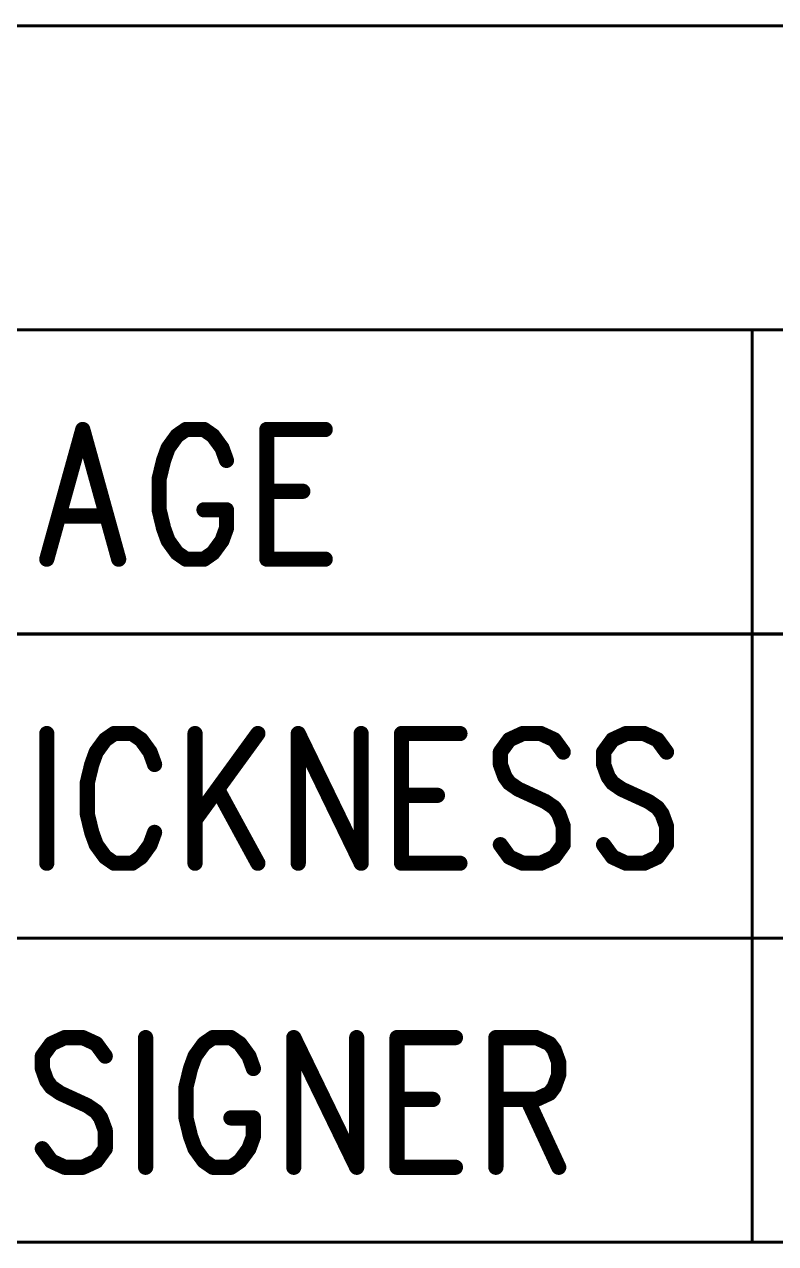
# Model space of a CAD drawing. Extents: x 100 to 128.6, y 94 to 134.1.
# Drawn here: x 110.856 to 113.327, y 93.995 to 98.005 of the extents above; entities that cross this region are included whole.
import ezdxf

# ---------------------------------------------------------------- set-up
doc = ezdxf.new("R2010")
doc.units = 0
doc.layers.get('0').update_dxf_attribs({"linetype": 'CONTINUOUS'})
doc.layers.add('MASK-TOP_PHO', color=10, linetype='CONTINUOUS')
doc.layers.add('SILK-TOP_PHO', color=9, linetype='CONTINUOUS')

# ---------------------------------------------------------------- blocks, each defined once
blk = doc.blocks.new('ROUND_117')
at = {"const_width": 0.02502}
blk.add_lwpolyline([(-0.01251, 0, 1), (0.01251, 0, 1)], format="xyb", close=True, dxfattribs=at)
blk = doc.blocks.new('ROUND_233')
at = {"const_width": 0.004952}
blk.add_lwpolyline([(-0.002476, 0, 1), (0.002476, 0, 1)], format="xyb", close=True, dxfattribs=at)

msp = doc.modelspace()

# ---------------------------------------------------------------- linework, layer by layer
at = {"layer": 'MASK-TOP_PHO'}
for points, const_width in [([(121.249948, 98.000058), (100.24999, 98.000058)], 0.009906), ([(115.750086, 97.00006), (100.000054, 97.00006)], 0.009906), ([(113.249964, 97.00006), (113.249964, 95.920052)], 0.009906), ([(111.047784, 96.672654), (110.92942, 96.246188)], 0.050038), ([(111.047784, 96.672654), (111.165894, 96.246188)], 0.050038), ([(111.387382, 96.672654), (111.357918, 96.652334)], 0.050038), ([(111.446564, 96.672654), (111.387382, 96.672654)], 0.050038), ([(111.476028, 96.652334), (111.446564, 96.672654)], 0.050038), ([(111.65332, 96.672654), (111.65332, 96.246188)], 0.050038), ([(111.65332, 96.672654), (111.845344, 96.672654)], 0.050038), ([(111.357918, 96.652334), (111.328454, 96.611694)], 0.050038), ([(111.505746, 96.611694), (111.476028, 96.652334)], 0.050038), ([(111.328454, 96.611694), (111.313722, 96.571054)], 0.050038), ([(111.520478, 96.571054), (111.505746, 96.611694)], 0.050038), ([(111.313722, 96.571054), (111.29899, 96.510094)], 0.050038), ([(111.29899, 96.510094), (111.29899, 96.408494)], 0.050038), ([(111.65332, 96.469454), (111.771684, 96.469454)], 0.050038), ([(110.97387, 96.388174), (111.121698, 96.388174)], 0.050038), ([(111.29899, 96.408494), (111.313722, 96.347534)], 0.050038), ([(111.446564, 96.408494), (111.520478, 96.408494)], 0.050038), ([(111.520478, 96.347534), (111.520478, 96.408494)], 0.050038), ([(111.313722, 96.347534), (111.328454, 96.307148)], 0.050038), ([(111.505746, 96.307148), (111.520478, 96.347534)], 0.050038), ([(111.328454, 96.307148), (111.357918, 96.266508)], 0.050038), ([(111.476028, 96.266508), (111.505746, 96.307148)], 0.050038), ([(111.357918, 96.266508), (111.387382, 96.246188)], 0.050038), ([(111.446564, 96.246188), (111.476028, 96.266508)], 0.050038), ([(111.387382, 96.246188), (111.446564, 96.246188)], 0.050038), ([(111.65332, 96.246188), (111.845344, 96.246188)], 0.050038), ([(115.750086, 96.000062), (100.000054, 96.000062)], 0.009906), ([(113.249964, 95.920052), (113.249964, 94.000066)], 0.009906), ([(110.92942, 95.672656), (110.92942, 95.24619)], 0.050038), ([(111.121698, 95.652336), (111.09198, 95.611696)], 0.050038), ([(111.151162, 95.672656), (111.121698, 95.652336)], 0.050038), ([(111.210344, 95.672656), (111.151162, 95.672656)], 0.050038), ([(111.239808, 95.652336), (111.210344, 95.672656)], 0.050038), ([(111.269272, 95.611696), (111.239808, 95.652336)], 0.050038), ([(111.4171, 95.672656), (111.4171, 95.24619)], 0.050038), ([(111.623856, 95.672656), (111.4171, 95.388176)], 0.050038), ([(111.756698, 95.672656), (111.756698, 95.24619)], 0.050038), ([(111.756698, 95.672656), (111.963708, 95.24619)], 0.050038), ([(111.963708, 95.672656), (111.963708, 95.24619)], 0.050038), ([(112.09655, 95.672656), (112.09655, 95.24619)], 0.050038), ([(112.09655, 95.672656), (112.288574, 95.672656)], 0.050038), ([(112.451134, 95.652336), (112.42167, 95.611696)], 0.050038), ([(112.49533, 95.672656), (112.451134, 95.652336)], 0.050038), ([(112.554512, 95.672656), (112.49533, 95.672656)], 0.050038), ([(112.598962, 95.652336), (112.554512, 95.672656)], 0.050038), ([(112.628426, 95.611696), (112.598962, 95.652336)], 0.050038), ([(112.790986, 95.652336), (112.761268, 95.611696)], 0.050038), ([(112.835182, 95.672656), (112.790986, 95.652336)], 0.050038), ([(112.894364, 95.672656), (112.835182, 95.672656)], 0.050038), ([(112.93856, 95.652336), (112.894364, 95.672656)], 0.050038), ([(112.968278, 95.611696), (112.93856, 95.652336)], 0.050038), ([(111.09198, 95.611696), (111.077248, 95.571056)], 0.050038), ([(111.284004, 95.571056), (111.269272, 95.611696)], 0.050038), ([(112.42167, 95.611696), (112.42167, 95.571056)], 0.050038), ([(112.761268, 95.611696), (112.761268, 95.571056)], 0.050038), ([(111.077248, 95.571056), (111.062516, 95.510096)], 0.050038), ([(112.42167, 95.571056), (112.436402, 95.530416)], 0.050038), ([(112.761268, 95.571056), (112.776254, 95.530416)], 0.050038), ([(111.062516, 95.510096), (111.062516, 95.408496)], 0.050038), ([(112.436402, 95.530416), (112.451134, 95.510096)], 0.050038), ([(112.451134, 95.510096), (112.480598, 95.489776)], 0.050038), ([(112.776254, 95.530416), (112.790986, 95.510096)], 0.050038), ([(112.790986, 95.510096), (112.82045, 95.489776)], 0.050038), ([(111.491014, 95.489776), (111.623856, 95.24619)], 0.050038), ([(112.09655, 95.469456), (112.21466, 95.469456)], 0.050038), ([(112.480598, 95.489776), (112.569244, 95.449136)], 0.050038), ([(112.82045, 95.489776), (112.909096, 95.449136)], 0.050038), ([(112.569244, 95.449136), (112.598962, 95.428816)], 0.050038), ([(112.598962, 95.428816), (112.613694, 95.408496)], 0.050038), ([(112.909096, 95.449136), (112.93856, 95.428816)], 0.050038), ([(112.93856, 95.428816), (112.953292, 95.408496)], 0.050038), ([(111.062516, 95.408496), (111.077248, 95.347536)], 0.050038), ([(112.613694, 95.408496), (112.628426, 95.367856)], 0.050038), ([(112.953292, 95.408496), (112.968278, 95.367856)], 0.050038), ([(111.077248, 95.347536), (111.09198, 95.30715)], 0.050038), ([(111.269272, 95.30715), (111.284004, 95.347536)], 0.050038), ([(112.628426, 95.367856), (112.628426, 95.30715)], 0.050038), ([(112.968278, 95.367856), (112.968278, 95.30715)], 0.050038), ([(111.09198, 95.30715), (111.121698, 95.26651)], 0.050038), ([(111.239808, 95.26651), (111.269272, 95.30715)], 0.050038), ([(112.451134, 95.26651), (112.42167, 95.30715)], 0.050038), ([(112.628426, 95.30715), (112.598962, 95.26651)], 0.050038), ([(112.790986, 95.26651), (112.761268, 95.30715)], 0.050038), ([(112.968278, 95.30715), (112.93856, 95.26651)], 0.050038), ([(111.121698, 95.26651), (111.151162, 95.24619)], 0.050038), ([(111.210344, 95.24619), (111.239808, 95.26651)], 0.050038), ([(112.49533, 95.24619), (112.451134, 95.26651)], 0.050038), ([(112.598962, 95.26651), (112.554512, 95.24619)], 0.050038), ([(112.835182, 95.24619), (112.790986, 95.26651)], 0.050038), ([(112.93856, 95.26651), (112.894364, 95.24619)], 0.050038), ([(111.151162, 95.24619), (111.210344, 95.24619)], 0.050038), ([(112.09655, 95.24619), (112.288574, 95.24619)], 0.050038), ([(112.554512, 95.24619), (112.49533, 95.24619)], 0.050038), ([(112.894364, 95.24619), (112.835182, 95.24619)], 0.050038), ([(115.750086, 95.000064), (100.000054, 95.000064)], 0.009906), ([(110.944406, 94.652338), (110.914688, 94.611698)], 0.050038), ([(110.988602, 94.672658), (110.944406, 94.652338)], 0.050038), ([(111.047784, 94.672658), (110.988602, 94.672658)], 0.050038), ([(111.09198, 94.652338), (111.047784, 94.672658)], 0.050038), ([(111.121698, 94.611698), (111.09198, 94.652338)], 0.050038), ([(111.25454, 94.672658), (111.25454, 94.246192)], 0.050038), ([(111.446564, 94.652338), (111.4171, 94.611698)], 0.050038), ([(111.476028, 94.672658), (111.446564, 94.652338)], 0.050038), ([(111.53521, 94.672658), (111.476028, 94.672658)], 0.050038), ([(111.564674, 94.652338), (111.53521, 94.672658)], 0.050038), ([(111.594392, 94.611698), (111.564674, 94.652338)], 0.050038), ([(111.741966, 94.672658), (111.741966, 94.246192)], 0.050038), ([(111.741966, 94.672658), (111.948976, 94.246192)], 0.050038), ([(111.948976, 94.672658), (111.948976, 94.246192)], 0.050038), ([(112.081818, 94.672658), (112.081818, 94.246192)], 0.050038), ([(112.081818, 94.672658), (112.273842, 94.672658)], 0.050038), ([(112.406938, 94.672658), (112.406938, 94.246192)], 0.050038), ([(112.406938, 94.672658), (112.53978, 94.672658)], 0.050038), ([(112.53978, 94.672658), (112.583976, 94.652338)], 0.050038), ([(112.583976, 94.652338), (112.598962, 94.632018)], 0.050038), ([(110.914688, 94.611698), (110.914688, 94.571058)], 0.050038), ([(111.4171, 94.611698), (111.402368, 94.571058)], 0.050038), ([(111.609124, 94.571058), (111.594392, 94.611698)], 0.050038), ([(112.598962, 94.632018), (112.613694, 94.591378)], 0.050038), ([(110.914688, 94.571058), (110.92942, 94.530418)], 0.050038), ([(111.402368, 94.571058), (111.387382, 94.510098)], 0.050038), ([(112.613694, 94.591378), (112.613694, 94.550738)], 0.050038), ([(110.92942, 94.530418), (110.944406, 94.510098)], 0.050038), ([(112.613694, 94.550738), (112.598962, 94.510098)], 0.050038), ([(110.944406, 94.510098), (110.97387, 94.489778)], 0.050038), ([(110.97387, 94.489778), (111.062516, 94.449138)], 0.050038), ([(111.387382, 94.510098), (111.387382, 94.408498)], 0.050038), ([(112.583976, 94.489778), (112.53978, 94.469458)], 0.050038), ([(112.598962, 94.510098), (112.583976, 94.489778)], 0.050038), ([(111.062516, 94.449138), (111.09198, 94.428818)], 0.050038), ([(112.081818, 94.469458), (112.199928, 94.469458)], 0.050038), ([(112.53978, 94.469458), (112.406938, 94.469458)], 0.050038), ([(112.510316, 94.469458), (112.613694, 94.246192)], 0.050038), ([(111.09198, 94.428818), (111.106712, 94.408498)], 0.050038), ([(111.106712, 94.408498), (111.121698, 94.367858)], 0.050038), ([(111.387382, 94.408498), (111.402368, 94.347538)], 0.050038), ([(111.53521, 94.408498), (111.609124, 94.408498)], 0.050038), ([(111.609124, 94.347538), (111.609124, 94.408498)], 0.050038), ([(111.121698, 94.367858), (111.121698, 94.307152)], 0.050038), ([(111.402368, 94.347538), (111.4171, 94.307152)], 0.050038), ([(111.594392, 94.307152), (111.609124, 94.347538)], 0.050038), ([(110.944406, 94.266512), (110.914688, 94.307152)], 0.050038), ([(111.121698, 94.307152), (111.09198, 94.266512)], 0.050038), ([(111.4171, 94.307152), (111.446564, 94.266512)], 0.050038), ([(111.564674, 94.266512), (111.594392, 94.307152)], 0.050038), ([(110.988602, 94.246192), (110.944406, 94.266512)], 0.050038), ([(111.09198, 94.266512), (111.047784, 94.246192)], 0.050038), ([(111.446564, 94.266512), (111.476028, 94.246192)], 0.050038), ([(111.53521, 94.246192), (111.564674, 94.266512)], 0.050038), ([(111.047784, 94.246192), (110.988602, 94.246192)], 0.050038), ([(111.476028, 94.246192), (111.53521, 94.246192)], 0.050038), ([(112.081818, 94.246192), (112.273842, 94.246192)], 0.050038), ([(100.24999, 94.000066), (121.249948, 94.000066)], 0.009906)]:
    msp.add_lwpolyline(points, dxfattribs=dict(at, const_width=const_width))
at = {"layer": 'SILK-TOP_PHO'}
for points, const_width in [([(121.249948, 98.000058), (100.24999, 98.000058)], 0.009906), ([(115.750086, 97.00006), (100.000054, 97.00006)], 0.009906), ([(113.249964, 97.00006), (113.249964, 95.920052)], 0.009906), ([(111.047784, 96.672654), (110.92942, 96.246188)], 0.050038), ([(111.047784, 96.672654), (111.165894, 96.246188)], 0.050038), ([(111.387382, 96.672654), (111.357918, 96.652334)], 0.050038), ([(111.446564, 96.672654), (111.387382, 96.672654)], 0.050038), ([(111.476028, 96.652334), (111.446564, 96.672654)], 0.050038), ([(111.65332, 96.672654), (111.65332, 96.246188)], 0.050038), ([(111.65332, 96.672654), (111.845344, 96.672654)], 0.050038), ([(111.357918, 96.652334), (111.328454, 96.611694)], 0.050038), ([(111.505746, 96.611694), (111.476028, 96.652334)], 0.050038), ([(111.328454, 96.611694), (111.313722, 96.571054)], 0.050038), ([(111.520478, 96.571054), (111.505746, 96.611694)], 0.050038), ([(111.313722, 96.571054), (111.29899, 96.510094)], 0.050038), ([(111.29899, 96.510094), (111.29899, 96.408494)], 0.050038), ([(111.65332, 96.469454), (111.771684, 96.469454)], 0.050038), ([(110.97387, 96.388174), (111.121698, 96.388174)], 0.050038), ([(111.29899, 96.408494), (111.313722, 96.347534)], 0.050038), ([(111.446564, 96.408494), (111.520478, 96.408494)], 0.050038), ([(111.520478, 96.347534), (111.520478, 96.408494)], 0.050038), ([(111.313722, 96.347534), (111.328454, 96.307148)], 0.050038), ([(111.505746, 96.307148), (111.520478, 96.347534)], 0.050038), ([(111.328454, 96.307148), (111.357918, 96.266508)], 0.050038), ([(111.476028, 96.266508), (111.505746, 96.307148)], 0.050038), ([(111.357918, 96.266508), (111.387382, 96.246188)], 0.050038), ([(111.446564, 96.246188), (111.476028, 96.266508)], 0.050038), ([(111.387382, 96.246188), (111.446564, 96.246188)], 0.050038), ([(111.65332, 96.246188), (111.845344, 96.246188)], 0.050038), ([(115.750086, 96.000062), (100.000054, 96.000062)], 0.009906), ([(113.249964, 95.920052), (113.249964, 94.000066)], 0.009906), ([(110.92942, 95.672656), (110.92942, 95.24619)], 0.050038), ([(111.121698, 95.652336), (111.09198, 95.611696)], 0.050038), ([(111.151162, 95.672656), (111.121698, 95.652336)], 0.050038), ([(111.210344, 95.672656), (111.151162, 95.672656)], 0.050038), ([(111.239808, 95.652336), (111.210344, 95.672656)], 0.050038), ([(111.269272, 95.611696), (111.239808, 95.652336)], 0.050038), ([(111.4171, 95.672656), (111.4171, 95.24619)], 0.050038), ([(111.623856, 95.672656), (111.4171, 95.388176)], 0.050038), ([(111.756698, 95.672656), (111.756698, 95.24619)], 0.050038), ([(111.756698, 95.672656), (111.963708, 95.24619)], 0.050038), ([(111.963708, 95.672656), (111.963708, 95.24619)], 0.050038), ([(112.09655, 95.672656), (112.09655, 95.24619)], 0.050038), ([(112.09655, 95.672656), (112.288574, 95.672656)], 0.050038), ([(112.451134, 95.652336), (112.42167, 95.611696)], 0.050038), ([(112.49533, 95.672656), (112.451134, 95.652336)], 0.050038), ([(112.554512, 95.672656), (112.49533, 95.672656)], 0.050038), ([(112.598962, 95.652336), (112.554512, 95.672656)], 0.050038), ([(112.628426, 95.611696), (112.598962, 95.652336)], 0.050038), ([(112.790986, 95.652336), (112.761268, 95.611696)], 0.050038), ([(112.835182, 95.672656), (112.790986, 95.652336)], 0.050038), ([(112.894364, 95.672656), (112.835182, 95.672656)], 0.050038), ([(112.93856, 95.652336), (112.894364, 95.672656)], 0.050038), ([(112.968278, 95.611696), (112.93856, 95.652336)], 0.050038), ([(111.09198, 95.611696), (111.077248, 95.571056)], 0.050038), ([(111.284004, 95.571056), (111.269272, 95.611696)], 0.050038), ([(112.42167, 95.611696), (112.42167, 95.571056)], 0.050038), ([(112.761268, 95.611696), (112.761268, 95.571056)], 0.050038), ([(111.077248, 95.571056), (111.062516, 95.510096)], 0.050038), ([(112.42167, 95.571056), (112.436402, 95.530416)], 0.050038), ([(112.761268, 95.571056), (112.776254, 95.530416)], 0.050038), ([(111.062516, 95.510096), (111.062516, 95.408496)], 0.050038), ([(112.436402, 95.530416), (112.451134, 95.510096)], 0.050038), ([(112.451134, 95.510096), (112.480598, 95.489776)], 0.050038), ([(112.776254, 95.530416), (112.790986, 95.510096)], 0.050038), ([(112.790986, 95.510096), (112.82045, 95.489776)], 0.050038), ([(111.491014, 95.489776), (111.623856, 95.24619)], 0.050038), ([(112.09655, 95.469456), (112.21466, 95.469456)], 0.050038), ([(112.480598, 95.489776), (112.569244, 95.449136)], 0.050038), ([(112.82045, 95.489776), (112.909096, 95.449136)], 0.050038), ([(112.569244, 95.449136), (112.598962, 95.428816)], 0.050038), ([(112.598962, 95.428816), (112.613694, 95.408496)], 0.050038), ([(112.909096, 95.449136), (112.93856, 95.428816)], 0.050038), ([(112.93856, 95.428816), (112.953292, 95.408496)], 0.050038), ([(111.062516, 95.408496), (111.077248, 95.347536)], 0.050038), ([(112.613694, 95.408496), (112.628426, 95.367856)], 0.050038), ([(112.953292, 95.408496), (112.968278, 95.367856)], 0.050038), ([(111.077248, 95.347536), (111.09198, 95.30715)], 0.050038), ([(111.269272, 95.30715), (111.284004, 95.347536)], 0.050038), ([(112.628426, 95.367856), (112.628426, 95.30715)], 0.050038), ([(112.968278, 95.367856), (112.968278, 95.30715)], 0.050038), ([(111.09198, 95.30715), (111.121698, 95.26651)], 0.050038), ([(111.239808, 95.26651), (111.269272, 95.30715)], 0.050038), ([(112.451134, 95.26651), (112.42167, 95.30715)], 0.050038), ([(112.628426, 95.30715), (112.598962, 95.26651)], 0.050038), ([(112.790986, 95.26651), (112.761268, 95.30715)], 0.050038), ([(112.968278, 95.30715), (112.93856, 95.26651)], 0.050038), ([(111.121698, 95.26651), (111.151162, 95.24619)], 0.050038), ([(111.210344, 95.24619), (111.239808, 95.26651)], 0.050038), ([(112.49533, 95.24619), (112.451134, 95.26651)], 0.050038), ([(112.598962, 95.26651), (112.554512, 95.24619)], 0.050038), ([(112.835182, 95.24619), (112.790986, 95.26651)], 0.050038), ([(112.93856, 95.26651), (112.894364, 95.24619)], 0.050038), ([(111.151162, 95.24619), (111.210344, 95.24619)], 0.050038), ([(112.09655, 95.24619), (112.288574, 95.24619)], 0.050038), ([(112.554512, 95.24619), (112.49533, 95.24619)], 0.050038), ([(112.894364, 95.24619), (112.835182, 95.24619)], 0.050038), ([(115.750086, 95.000064), (100.000054, 95.000064)], 0.009906), ([(110.944406, 94.652338), (110.914688, 94.611698)], 0.050038), ([(110.988602, 94.672658), (110.944406, 94.652338)], 0.050038), ([(111.047784, 94.672658), (110.988602, 94.672658)], 0.050038), ([(111.09198, 94.652338), (111.047784, 94.672658)], 0.050038), ([(111.121698, 94.611698), (111.09198, 94.652338)], 0.050038), ([(111.25454, 94.672658), (111.25454, 94.246192)], 0.050038), ([(111.446564, 94.652338), (111.4171, 94.611698)], 0.050038), ([(111.476028, 94.672658), (111.446564, 94.652338)], 0.050038), ([(111.53521, 94.672658), (111.476028, 94.672658)], 0.050038), ([(111.564674, 94.652338), (111.53521, 94.672658)], 0.050038), ([(111.594392, 94.611698), (111.564674, 94.652338)], 0.050038), ([(111.741966, 94.672658), (111.741966, 94.246192)], 0.050038), ([(111.741966, 94.672658), (111.948976, 94.246192)], 0.050038), ([(111.948976, 94.672658), (111.948976, 94.246192)], 0.050038), ([(112.081818, 94.672658), (112.081818, 94.246192)], 0.050038), ([(112.081818, 94.672658), (112.273842, 94.672658)], 0.050038), ([(112.406938, 94.672658), (112.406938, 94.246192)], 0.050038), ([(112.406938, 94.672658), (112.53978, 94.672658)], 0.050038), ([(112.53978, 94.672658), (112.583976, 94.652338)], 0.050038), ([(112.583976, 94.652338), (112.598962, 94.632018)], 0.050038), ([(110.914688, 94.611698), (110.914688, 94.571058)], 0.050038), ([(111.4171, 94.611698), (111.402368, 94.571058)], 0.050038), ([(111.609124, 94.571058), (111.594392, 94.611698)], 0.050038), ([(112.598962, 94.632018), (112.613694, 94.591378)], 0.050038), ([(110.914688, 94.571058), (110.92942, 94.530418)], 0.050038), ([(111.402368, 94.571058), (111.387382, 94.510098)], 0.050038), ([(112.613694, 94.591378), (112.613694, 94.550738)], 0.050038), ([(110.92942, 94.530418), (110.944406, 94.510098)], 0.050038), ([(112.613694, 94.550738), (112.598962, 94.510098)], 0.050038), ([(110.944406, 94.510098), (110.97387, 94.489778)], 0.050038), ([(110.97387, 94.489778), (111.062516, 94.449138)], 0.050038), ([(111.387382, 94.510098), (111.387382, 94.408498)], 0.050038), ([(112.583976, 94.489778), (112.53978, 94.469458)], 0.050038), ([(112.598962, 94.510098), (112.583976, 94.489778)], 0.050038), ([(111.062516, 94.449138), (111.09198, 94.428818)], 0.050038), ([(112.081818, 94.469458), (112.199928, 94.469458)], 0.050038), ([(112.53978, 94.469458), (112.406938, 94.469458)], 0.050038), ([(112.510316, 94.469458), (112.613694, 94.246192)], 0.050038), ([(111.09198, 94.428818), (111.106712, 94.408498)], 0.050038), ([(111.106712, 94.408498), (111.121698, 94.367858)], 0.050038), ([(111.387382, 94.408498), (111.402368, 94.347538)], 0.050038), ([(111.53521, 94.408498), (111.609124, 94.408498)], 0.050038), ([(111.609124, 94.347538), (111.609124, 94.408498)], 0.050038), ([(111.121698, 94.367858), (111.121698, 94.307152)], 0.050038), ([(111.402368, 94.347538), (111.4171, 94.307152)], 0.050038), ([(111.594392, 94.307152), (111.609124, 94.347538)], 0.050038), ([(110.944406, 94.266512), (110.914688, 94.307152)], 0.050038), ([(111.121698, 94.307152), (111.09198, 94.266512)], 0.050038), ([(111.4171, 94.307152), (111.446564, 94.266512)], 0.050038), ([(111.564674, 94.266512), (111.594392, 94.307152)], 0.050038), ([(110.988602, 94.246192), (110.944406, 94.266512)], 0.050038), ([(111.09198, 94.266512), (111.047784, 94.246192)], 0.050038), ([(111.446564, 94.266512), (111.476028, 94.246192)], 0.050038), ([(111.53521, 94.246192), (111.564674, 94.266512)], 0.050038), ([(111.047784, 94.246192), (110.988602, 94.246192)], 0.050038), ([(111.476028, 94.246192), (111.53521, 94.246192)], 0.050038), ([(112.081818, 94.246192), (112.273842, 94.246192)], 0.050038), ([(100.24999, 94.000066), (121.249948, 94.000066)], 0.009906)]:
    msp.add_lwpolyline(points, dxfattribs=dict(at, const_width=const_width))

# ---------------------------------------------------------------- block references
at = {"layer": 'MASK-TOP_PHO'}
for name, p in [('ROUND_233', (113.249964, 97.00006)), ('ROUND_117', (111.047784, 96.672654)), ('ROUND_117', (111.047784, 96.672654)), ('ROUND_117', (111.387382, 96.672654)), ('ROUND_117', (111.446564, 96.672654)), ('ROUND_117', (111.65332, 96.672654)), ('ROUND_117', (111.65332, 96.672654)), ('ROUND_117', (111.845344, 96.672654)), ('ROUND_117', (111.357918, 96.652334)), ('ROUND_117', (111.476028, 96.652334)), ('ROUND_117', (111.328454, 96.611694)), ('ROUND_117', (111.505746, 96.611694)), ('ROUND_117', (111.313722, 96.571054)), ('ROUND_117', (111.520478, 96.571054)), ('ROUND_117', (111.29899, 96.510094)), ('ROUND_117', (111.29899, 96.510094)), ('ROUND_117', (111.65332, 96.469454)), ('ROUND_117', (111.771684, 96.469454)), ('ROUND_117', (110.97387, 96.388174)), ('ROUND_117', (111.121698, 96.388174)), ('ROUND_117', (111.29899, 96.408494)), ('ROUND_117', (111.29899, 96.408494)), ('ROUND_117', (111.446564, 96.408494)), ('ROUND_117', (111.520478, 96.408494)), ('ROUND_117', (111.520478, 96.408494)), ('ROUND_117', (111.313722, 96.347534)), ('ROUND_117', (111.520478, 96.347534)), ('ROUND_117', (111.328454, 96.307148)), ('ROUND_117', (111.505746, 96.307148)), ('ROUND_117', (111.357918, 96.266508)), ('ROUND_117', (111.476028, 96.266508)), ('ROUND_117', (110.92942, 96.246188)), ('ROUND_117', (111.165894, 96.246188)), ('ROUND_117', (111.387382, 96.246188)), ('ROUND_117', (111.446564, 96.246188)), ('ROUND_117', (111.65332, 96.246188)), ('ROUND_117', (111.65332, 96.246188)), ('ROUND_117', (111.845344, 96.246188)), ('ROUND_233', (113.249964, 95.920052)), ('ROUND_233', (113.249964, 95.920052)), ('ROUND_117', (110.92942, 95.672656)), ('ROUND_117', (111.121698, 95.652336)), ('ROUND_117', (111.151162, 95.672656)), ('ROUND_117', (111.210344, 95.672656)), ('ROUND_117', (111.239808, 95.652336)), ('ROUND_117', (111.4171, 95.672656)), ('ROUND_117', (111.623856, 95.672656)), ('ROUND_117', (111.756698, 95.672656)), ('ROUND_117', (111.756698, 95.672656)), ('ROUND_117', (111.963708, 95.672656)), ('ROUND_117', (112.09655, 95.672656)), ('ROUND_117', (112.09655, 95.672656)), ('ROUND_117', (112.288574, 95.672656)), ('ROUND_117', (112.451134, 95.652336)), ('ROUND_117', (112.49533, 95.672656)), ('ROUND_117', (112.554512, 95.672656)), ('ROUND_117', (112.598962, 95.652336)), ('ROUND_117', (112.790986, 95.652336)), ('ROUND_117', (112.835182, 95.672656)), ('ROUND_117', (112.894364, 95.672656)), ('ROUND_117', (112.93856, 95.652336)), ('ROUND_117', (111.09198, 95.611696)), ('ROUND_117', (111.269272, 95.611696)), ('ROUND_117', (112.42167, 95.611696)), ('ROUND_117', (112.628426, 95.611696)), ('ROUND_117', (112.761268, 95.611696)), ('ROUND_117', (112.968278, 95.611696)), ('ROUND_117', (111.077248, 95.571056)), ('ROUND_117', (111.284004, 95.571056)), ('ROUND_117', (112.42167, 95.571056)), ('ROUND_117', (112.761268, 95.571056)), ('ROUND_117', (111.062516, 95.510096)), ('ROUND_117', (112.436402, 95.530416)), ('ROUND_117', (112.451134, 95.510096)), ('ROUND_117', (112.776254, 95.530416)), ('ROUND_117', (112.790986, 95.510096)), ('ROUND_117', (111.491014, 95.489776)), ('ROUND_117', (112.09655, 95.469456)), ('ROUND_117', (112.21466, 95.469456)), ('ROUND_117', (112.480598, 95.489776)), ('ROUND_117', (112.82045, 95.489776)), ('ROUND_117', (112.569244, 95.449136)), ('ROUND_117', (112.598962, 95.428816)), ('ROUND_117', (112.909096, 95.449136)), ('ROUND_117', (112.93856, 95.428816)), ('ROUND_117', (111.062516, 95.408496)), ('ROUND_117', (111.4171, 95.388176)), ('ROUND_117', (112.613694, 95.408496)), ('ROUND_117', (112.953292, 95.408496)), ('ROUND_117', (111.077248, 95.347536)), ('ROUND_117', (111.284004, 95.347536)), ('ROUND_117', (112.628426, 95.367856)), ('ROUND_117', (112.968278, 95.367856)), ('ROUND_117', (111.09198, 95.30715)), ('ROUND_117', (111.269272, 95.30715)), ('ROUND_117', (112.42167, 95.30715)), ('ROUND_117', (112.628426, 95.30715)), ('ROUND_117', (112.761268, 95.30715)), ('ROUND_117', (112.968278, 95.30715)), ('ROUND_117', (111.121698, 95.26651)), ('ROUND_117', (111.239808, 95.26651)), ('ROUND_117', (112.451134, 95.26651)), ('ROUND_117', (112.598962, 95.26651)), ('ROUND_117', (112.790986, 95.26651)), ('ROUND_117', (112.93856, 95.26651)), ('ROUND_117', (110.92942, 95.24619)), ('ROUND_117', (111.151162, 95.24619)), ('ROUND_117', (111.210344, 95.24619)), ('ROUND_117', (111.4171, 95.24619)), ('ROUND_117', (111.623856, 95.24619)), ('ROUND_117', (111.756698, 95.24619)), ('ROUND_117', (111.963708, 95.24619)), ('ROUND_117', (111.963708, 95.24619)), ('ROUND_117', (112.09655, 95.24619)), ('ROUND_117', (112.09655, 95.24619)), ('ROUND_117', (112.288574, 95.24619)), ('ROUND_117', (112.49533, 95.24619)), ('ROUND_117', (112.554512, 95.24619)), ('ROUND_117', (112.835182, 95.24619)), ('ROUND_117', (112.894364, 95.24619)), ('ROUND_117', (110.944406, 94.652338)), ('ROUND_117', (110.988602, 94.672658)), ('ROUND_117', (111.047784, 94.672658)), ('ROUND_117', (111.09198, 94.652338)), ('ROUND_117', (111.25454, 94.672658)), ('ROUND_117', (111.446564, 94.652338)), ('ROUND_117', (111.476028, 94.672658)), ('ROUND_117', (111.53521, 94.672658)), ('ROUND_117', (111.564674, 94.652338)), ('ROUND_117', (111.741966, 94.672658)), ('ROUND_117', (111.741966, 94.672658)), ('ROUND_117', (111.948976, 94.672658)), ('ROUND_117', (112.081818, 94.672658)), ('ROUND_117', (112.081818, 94.672658)), ('ROUND_117', (112.273842, 94.672658)), ('ROUND_117', (112.406938, 94.672658)), ('ROUND_117', (112.406938, 94.672658)), ('ROUND_117', (112.53978, 94.672658)), ('ROUND_117', (112.583976, 94.652338)), ('ROUND_117', (110.914688, 94.611698)), ('ROUND_117', (111.121698, 94.611698)), ('ROUND_117', (111.4171, 94.611698)), ('ROUND_117', (111.594392, 94.611698)), ('ROUND_117', (112.598962, 94.632018)), ('ROUND_117', (110.914688, 94.571058)), ('ROUND_117', (111.402368, 94.571058)), ('ROUND_117', (111.609124, 94.571058)), ('ROUND_117', (112.613694, 94.591378)), ('ROUND_117', (110.92942, 94.530418)), ('ROUND_117', (112.613694, 94.550738)), ('ROUND_117', (110.944406, 94.510098)), ('ROUND_117', (110.97387, 94.489778)), ('ROUND_117', (111.387382, 94.510098)), ('ROUND_117', (112.583976, 94.489778)), ('ROUND_117', (112.598962, 94.510098)), ('ROUND_117', (111.062516, 94.449138)), ('ROUND_117', (112.081818, 94.469458)), ('ROUND_117', (112.199928, 94.469458)), ('ROUND_117', (112.406938, 94.469458)), ('ROUND_117', (112.510316, 94.469458)), ('ROUND_117', (112.53978, 94.469458)), ('ROUND_117', (111.09198, 94.428818)), ('ROUND_117', (111.106712, 94.408498)), ('ROUND_117', (111.387382, 94.408498)), ('ROUND_117', (111.53521, 94.408498)), ('ROUND_117', (111.609124, 94.408498)), ('ROUND_117', (111.609124, 94.408498)), ('ROUND_117', (111.121698, 94.367858)), ('ROUND_117', (111.402368, 94.347538)), ('ROUND_117', (111.609124, 94.347538)), ('ROUND_117', (110.914688, 94.307152)), ('ROUND_117', (111.121698, 94.307152)), ('ROUND_117', (111.4171, 94.307152)), ('ROUND_117', (111.594392, 94.307152)), ('ROUND_117', (110.944406, 94.266512)), ('ROUND_117', (111.09198, 94.266512)), ('ROUND_117', (111.446564, 94.266512)), ('ROUND_117', (111.564674, 94.266512)), ('ROUND_117', (110.988602, 94.246192)), ('ROUND_117', (111.047784, 94.246192)), ('ROUND_117', (111.25454, 94.246192)), ('ROUND_117', (111.476028, 94.246192)), ('ROUND_117', (111.53521, 94.246192)), ('ROUND_117', (111.741966, 94.246192)), ('ROUND_117', (111.948976, 94.246192)), ('ROUND_117', (111.948976, 94.246192)), ('ROUND_117', (112.081818, 94.246192)), ('ROUND_117', (112.081818, 94.246192)), ('ROUND_117', (112.273842, 94.246192)), ('ROUND_117', (112.406938, 94.246192)), ('ROUND_117', (112.613694, 94.246192)), ('ROUND_233', (113.249964, 94.000066))]:
    msp.add_blockref(name, p, dxfattribs=at)
at = {"layer": 'SILK-TOP_PHO'}
for name, p in [('ROUND_233', (113.249964, 97.00006)), ('ROUND_117', (111.047784, 96.672654)), ('ROUND_117', (111.047784, 96.672654)), ('ROUND_117', (111.387382, 96.672654)), ('ROUND_117', (111.446564, 96.672654)), ('ROUND_117', (111.65332, 96.672654)), ('ROUND_117', (111.65332, 96.672654)), ('ROUND_117', (111.845344, 96.672654)), ('ROUND_117', (111.357918, 96.652334)), ('ROUND_117', (111.476028, 96.652334)), ('ROUND_117', (111.328454, 96.611694)), ('ROUND_117', (111.505746, 96.611694)), ('ROUND_117', (111.313722, 96.571054)), ('ROUND_117', (111.520478, 96.571054)), ('ROUND_117', (111.29899, 96.510094)), ('ROUND_117', (111.29899, 96.510094)), ('ROUND_117', (111.65332, 96.469454)), ('ROUND_117', (111.771684, 96.469454)), ('ROUND_117', (110.97387, 96.388174)), ('ROUND_117', (111.121698, 96.388174)), ('ROUND_117', (111.29899, 96.408494)), ('ROUND_117', (111.29899, 96.408494)), ('ROUND_117', (111.446564, 96.408494)), ('ROUND_117', (111.520478, 96.408494)), ('ROUND_117', (111.520478, 96.408494)), ('ROUND_117', (111.313722, 96.347534)), ('ROUND_117', (111.520478, 96.347534)), ('ROUND_117', (111.328454, 96.307148)), ('ROUND_117', (111.505746, 96.307148)), ('ROUND_117', (111.357918, 96.266508)), ('ROUND_117', (111.476028, 96.266508)), ('ROUND_117', (110.92942, 96.246188)), ('ROUND_117', (111.165894, 96.246188)), ('ROUND_117', (111.387382, 96.246188)), ('ROUND_117', (111.446564, 96.246188)), ('ROUND_117', (111.65332, 96.246188)), ('ROUND_117', (111.65332, 96.246188)), ('ROUND_117', (111.845344, 96.246188)), ('ROUND_233', (113.249964, 95.920052)), ('ROUND_233', (113.249964, 95.920052)), ('ROUND_117', (110.92942, 95.672656)), ('ROUND_117', (111.121698, 95.652336)), ('ROUND_117', (111.151162, 95.672656)), ('ROUND_117', (111.210344, 95.672656)), ('ROUND_117', (111.239808, 95.652336)), ('ROUND_117', (111.4171, 95.672656)), ('ROUND_117', (111.623856, 95.672656)), ('ROUND_117', (111.756698, 95.672656)), ('ROUND_117', (111.756698, 95.672656)), ('ROUND_117', (111.963708, 95.672656)), ('ROUND_117', (112.09655, 95.672656)), ('ROUND_117', (112.09655, 95.672656)), ('ROUND_117', (112.288574, 95.672656)), ('ROUND_117', (112.451134, 95.652336)), ('ROUND_117', (112.49533, 95.672656)), ('ROUND_117', (112.554512, 95.672656)), ('ROUND_117', (112.598962, 95.652336)), ('ROUND_117', (112.790986, 95.652336)), ('ROUND_117', (112.835182, 95.672656)), ('ROUND_117', (112.894364, 95.672656)), ('ROUND_117', (112.93856, 95.652336)), ('ROUND_117', (111.09198, 95.611696)), ('ROUND_117', (111.269272, 95.611696)), ('ROUND_117', (112.42167, 95.611696)), ('ROUND_117', (112.628426, 95.611696)), ('ROUND_117', (112.761268, 95.611696)), ('ROUND_117', (112.968278, 95.611696)), ('ROUND_117', (111.077248, 95.571056)), ('ROUND_117', (111.284004, 95.571056)), ('ROUND_117', (112.42167, 95.571056)), ('ROUND_117', (112.761268, 95.571056)), ('ROUND_117', (111.062516, 95.510096)), ('ROUND_117', (112.436402, 95.530416)), ('ROUND_117', (112.451134, 95.510096)), ('ROUND_117', (112.776254, 95.530416)), ('ROUND_117', (112.790986, 95.510096)), ('ROUND_117', (111.491014, 95.489776)), ('ROUND_117', (112.09655, 95.469456)), ('ROUND_117', (112.21466, 95.469456)), ('ROUND_117', (112.480598, 95.489776)), ('ROUND_117', (112.82045, 95.489776)), ('ROUND_117', (112.569244, 95.449136)), ('ROUND_117', (112.598962, 95.428816)), ('ROUND_117', (112.909096, 95.449136)), ('ROUND_117', (112.93856, 95.428816)), ('ROUND_117', (111.062516, 95.408496)), ('ROUND_117', (111.4171, 95.388176)), ('ROUND_117', (112.613694, 95.408496)), ('ROUND_117', (112.953292, 95.408496)), ('ROUND_117', (111.077248, 95.347536)), ('ROUND_117', (111.284004, 95.347536)), ('ROUND_117', (112.628426, 95.367856)), ('ROUND_117', (112.968278, 95.367856)), ('ROUND_117', (111.09198, 95.30715)), ('ROUND_117', (111.269272, 95.30715)), ('ROUND_117', (112.42167, 95.30715)), ('ROUND_117', (112.628426, 95.30715)), ('ROUND_117', (112.761268, 95.30715)), ('ROUND_117', (112.968278, 95.30715)), ('ROUND_117', (111.121698, 95.26651)), ('ROUND_117', (111.239808, 95.26651)), ('ROUND_117', (112.451134, 95.26651)), ('ROUND_117', (112.598962, 95.26651)), ('ROUND_117', (112.790986, 95.26651)), ('ROUND_117', (112.93856, 95.26651)), ('ROUND_117', (110.92942, 95.24619)), ('ROUND_117', (111.151162, 95.24619)), ('ROUND_117', (111.210344, 95.24619)), ('ROUND_117', (111.4171, 95.24619)), ('ROUND_117', (111.623856, 95.24619)), ('ROUND_117', (111.756698, 95.24619)), ('ROUND_117', (111.963708, 95.24619)), ('ROUND_117', (111.963708, 95.24619)), ('ROUND_117', (112.09655, 95.24619)), ('ROUND_117', (112.09655, 95.24619)), ('ROUND_117', (112.288574, 95.24619)), ('ROUND_117', (112.49533, 95.24619)), ('ROUND_117', (112.554512, 95.24619)), ('ROUND_117', (112.835182, 95.24619)), ('ROUND_117', (112.894364, 95.24619)), ('ROUND_117', (110.944406, 94.652338)), ('ROUND_117', (110.988602, 94.672658)), ('ROUND_117', (111.047784, 94.672658)), ('ROUND_117', (111.09198, 94.652338)), ('ROUND_117', (111.25454, 94.672658)), ('ROUND_117', (111.446564, 94.652338)), ('ROUND_117', (111.476028, 94.672658)), ('ROUND_117', (111.53521, 94.672658)), ('ROUND_117', (111.564674, 94.652338)), ('ROUND_117', (111.741966, 94.672658)), ('ROUND_117', (111.741966, 94.672658)), ('ROUND_117', (111.948976, 94.672658)), ('ROUND_117', (112.081818, 94.672658)), ('ROUND_117', (112.081818, 94.672658)), ('ROUND_117', (112.273842, 94.672658)), ('ROUND_117', (112.406938, 94.672658)), ('ROUND_117', (112.406938, 94.672658)), ('ROUND_117', (112.53978, 94.672658)), ('ROUND_117', (112.583976, 94.652338)), ('ROUND_117', (110.914688, 94.611698)), ('ROUND_117', (111.121698, 94.611698)), ('ROUND_117', (111.4171, 94.611698)), ('ROUND_117', (111.594392, 94.611698)), ('ROUND_117', (112.598962, 94.632018)), ('ROUND_117', (110.914688, 94.571058)), ('ROUND_117', (111.402368, 94.571058)), ('ROUND_117', (111.609124, 94.571058)), ('ROUND_117', (112.613694, 94.591378)), ('ROUND_117', (110.92942, 94.530418)), ('ROUND_117', (112.613694, 94.550738)), ('ROUND_117', (110.944406, 94.510098)), ('ROUND_117', (110.97387, 94.489778)), ('ROUND_117', (111.387382, 94.510098)), ('ROUND_117', (112.583976, 94.489778)), ('ROUND_117', (112.598962, 94.510098)), ('ROUND_117', (111.062516, 94.449138)), ('ROUND_117', (112.081818, 94.469458)), ('ROUND_117', (112.199928, 94.469458)), ('ROUND_117', (112.406938, 94.469458)), ('ROUND_117', (112.510316, 94.469458)), ('ROUND_117', (112.53978, 94.469458)), ('ROUND_117', (111.09198, 94.428818)), ('ROUND_117', (111.106712, 94.408498)), ('ROUND_117', (111.387382, 94.408498)), ('ROUND_117', (111.53521, 94.408498)), ('ROUND_117', (111.609124, 94.408498)), ('ROUND_117', (111.609124, 94.408498)), ('ROUND_117', (111.121698, 94.367858)), ('ROUND_117', (111.402368, 94.347538)), ('ROUND_117', (111.609124, 94.347538)), ('ROUND_117', (110.914688, 94.307152)), ('ROUND_117', (111.121698, 94.307152)), ('ROUND_117', (111.4171, 94.307152)), ('ROUND_117', (111.594392, 94.307152)), ('ROUND_117', (110.944406, 94.266512)), ('ROUND_117', (111.09198, 94.266512)), ('ROUND_117', (111.446564, 94.266512)), ('ROUND_117', (111.564674, 94.266512)), ('ROUND_117', (110.988602, 94.246192)), ('ROUND_117', (111.047784, 94.246192)), ('ROUND_117', (111.25454, 94.246192)), ('ROUND_117', (111.476028, 94.246192)), ('ROUND_117', (111.53521, 94.246192)), ('ROUND_117', (111.741966, 94.246192)), ('ROUND_117', (111.948976, 94.246192)), ('ROUND_117', (111.948976, 94.246192)), ('ROUND_117', (112.081818, 94.246192)), ('ROUND_117', (112.081818, 94.246192)), ('ROUND_117', (112.273842, 94.246192)), ('ROUND_117', (112.406938, 94.246192)), ('ROUND_117', (112.613694, 94.246192)), ('ROUND_233', (113.249964, 94.000066))]:
    msp.add_blockref(name, p, dxfattribs=at)

doc.saveas('drawing.dxf')
